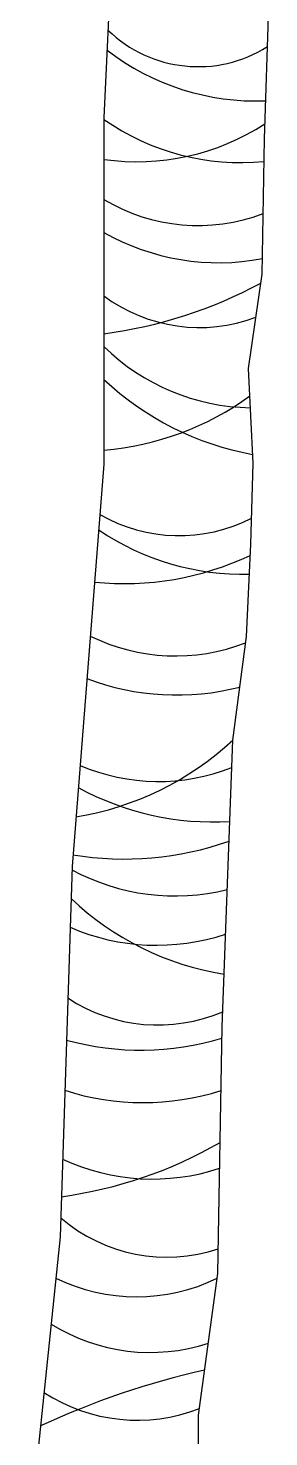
# Model space of a CAD drawing. Header units: millimetres. Extents: x 603733 to 1211550, y 1310999 to 2622648.
# Drawn here: x 605902.66 to 605903.99, y 1311238.89 to 1311246.65 of the extents above; entities that cross this region are included whole.
import ezdxf

# ---------------------------------------------------------------- set-up
doc = ezdxf.new("R2010")
doc.units = ezdxf.units.MM
doc.layers.add('elenarbi-Trees', color=42, linetype='Continuous')

# ---------------------------------------------------------------- blocks, each defined once
blk = doc.blocks.new('A$C7BB81706')
at = {"layer": 'elenarbi-Trees', "color": 3}
for points in [[(320.28, 61.71), (320.28, 75.62), (323.01, 95.58), (323.61, 130.36), (325.12, 170.83), (327.03, 185.44), (327.66, 198.45), (327.98, 209.89), (327.35, 223.22), (329.25, 236.56), (329.57, 255.61), (330.21, 274.34)], [(309.62, 315.5), (306.92, 258.62), (306.92, 209.74), (302.43, 153), (300.74, 100.75), (296.24, 57.26)]]:
    blk.add_lwpolyline(points, dxfattribs=at)
at = {"layer": 'elenarbi-Trees', "color": 32}
for centre, radius, start, end in [((320.24, 284.09), 18.28, 225.838, 302.3045), ((328.49, 295.68), 34.71, 232.541, 272.0918), ((326.33, 286.21), 33.93, 235.1168, 275.3947), ((311.57, 285.73), 33.32, 261.9918, 302.8498), ((320.21, 269.24), 25.84, 239.0529, 290.8238), ((323.14, 271.08), 32.92, 240.4954, 280.7749), ((298.8, 291.25), 63.62, 277.3386, 298.416), ((320.43, 251.75), 22.73, 233.5548, 290.4806), ((328.11, 248), 30.3, 225.6306, 269.0473), ((335.36, 252.06), 41.61, 226.8779, 259.6979), ((303.49, 252.61), 41.03, 274.8068, 305.8745), ((317.54, 222.08), 22.42, 240.0956, 297.1515), ((326.68, 230.9), 36.69, 236.0583, 271.2213), ((309.85, 234.36), 41.46, 264.1194, 295.3224), ((317.04, 210.09), 27.39, 243.9168, 291.1241), ((317.21, 212.95), 35.77, 249.2314, 284.3875), ((296.19, 201.93), 42.48, 279.2033, 312.9349), ((314.63, 193.15), 28.16, 246.8509, 291.5729), ((322.38, 199.21), 39.93, 241.4617, 273.3175), ((309.89, 198.2), 44.15, 260.4449, 289.452), ((316.98, 179.52), 30.67, 241.6527, 283.8877), ((330.2, 177.81), 40.48, 226.3997, 261.0395), ((314.38, 172.71), 30.82, 246.6225, 288.3977), ((314.57, 153.86), 23.22, 236.7017, 293.1356), ((312.18, 166.49), 39.41, 254.4829, 286.8257), ((312.48, 155.95), 36.26, 252.2158, 287.6164), ((292.71, 167.12), 61.25, 277.7037, 299.9931), ((313.8, 139.13), 30.22, 245.1289, 288.2466), ((315.85, 121.05), 23.16, 229.5645, 288.1725), ((311.55, 118.25), 25.95, 243.9234, 295.9836), ((313.48, 110.94), 26.49, 238.0588, 288.0017), ((346.67, -31.18), 115.99, 102.7124, 114.8228), ((311.64, 98.93), 24.04, 236.7784, 291.39)]:
    blk.add_arc(centre, radius, start, end, dxfattribs=at)

msp = doc.modelspace()

# ---------------------------------------------------------------- block references
at = {"xscale": 0.03908165503526106, "yscale": 0.03908165503526106, "zscale": 0.03908165503526106}
msp.add_blockref('A$C7BB81706', (605891.0858, 1311236.0515), dxfattribs=at)

doc.saveas('drawing.dxf')
